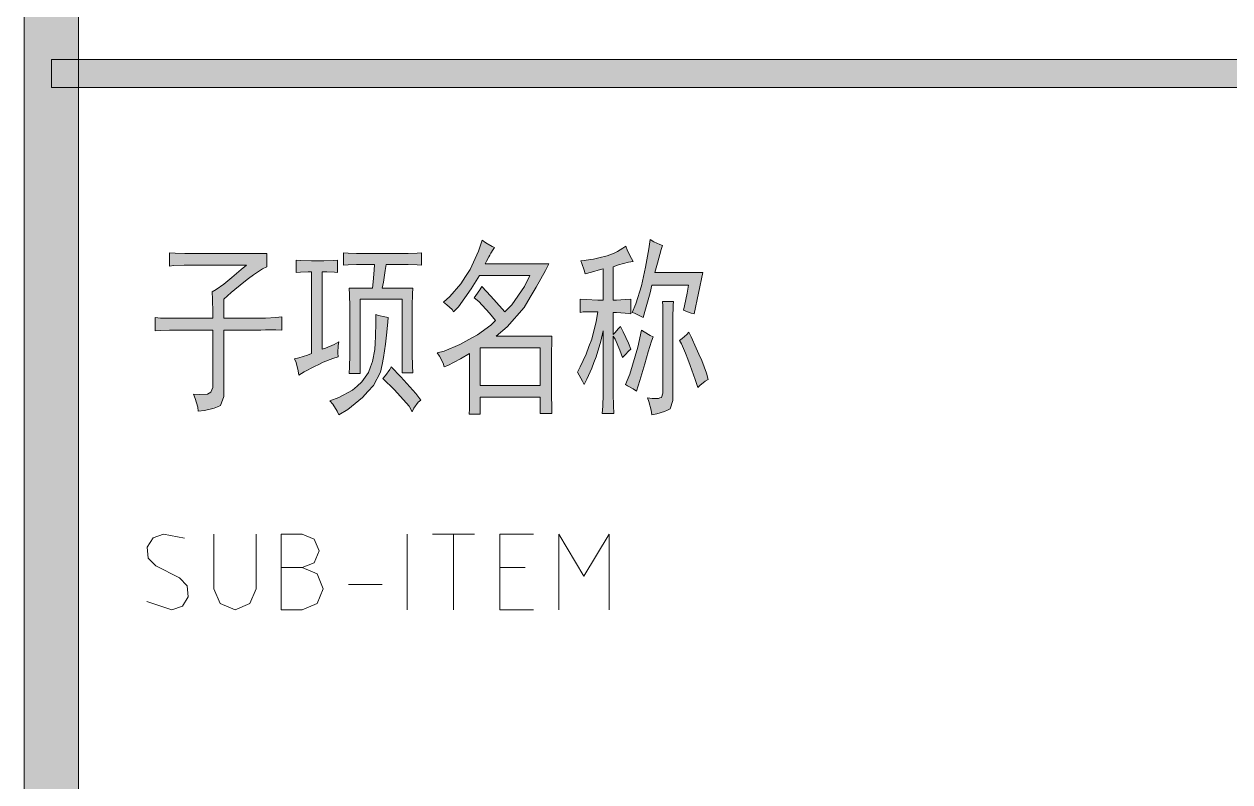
# Model space of a CAD drawing. Header units: millimetres. Extents: x 803 to 707111, y 130 to 2706464.
# Drawn here: x 699856 to 702068, y 2643273 to 2644663 of the extents above; entities that cross this region are included whole.
import ezdxf

# ---------------------------------------------------------------- set-up
doc = ezdxf.new("R2010")
doc.units = ezdxf.units.MM

msp = doc.modelspace()

# ---------------------------------------------------------------- hatches: boundary and pattern name
h = msp.add_hatch(color=0)
h.dxf.hatch_style = 2
h.paths.add_polyline_path([(699956.1, 2636390), (699856.1, 2636390), (699856.1, 2705263.6), (699956.1, 2705263.6)])
h = msp.add_hatch(color=0)
h.dxf.hatch_style = 2
h.paths.add_polyline_path([(699906.3, 2644546.2), (699906.3, 2644597.7), (705910.7, 2644597.7), (705910.7, 2644546.2)])
h = msp.add_hatch(color=0)
h.paths.add_polyline_path([(700718.6, 2644253), (700716.5, 2644249.6), (700711.8, 2644242.7), (700710, 2644239.2), (700708.3, 2644236.2), (700704, 2644228.1), (700701.5, 2644223.4), (700818.2, 2644223.4), (700812.2, 2644210.9), (700795.1, 2644180.4), (700784.3, 2644162), (700773.2, 2644143.1), (700742.2, 2644107.9), (700722.1, 2644090.7), (700824.2, 2644090.7), (700823.8, 2644080.8), (700823.4, 2644059.8), (700823.4, 2644049), (700823.4, 2643993.7), (700823.4, 2643982.1), (700823.8, 2643959.7), (700824.2, 2643949), (700802.8, 2643949), (700802.8, 2643978.6), (700692.4, 2643978.6), (700692.4, 2643947.7), (700672.3, 2643947.7), (700672.7, 2643957.2), (700673.1, 2643978.6), (700673.1, 2643990.7), (700673.1, 2644058.5), (700656.4, 2644049), (700633.2, 2644036.6), (700626.7, 2644034), (700624.6, 2644040.9), (700618.2, 2644053.8), (700613.4, 2644059.8), (700626.7, 2644063.2), (700655.5, 2644075.2), (700671.8, 2644084.3), (700687.7, 2644092.8), (700712.2, 2644110.4), (700720.8, 2644119), (700709.6, 2644132.8), (700689.9, 2644153.8), (700681.3, 2644161.1), (700684.7, 2644165), (700692, 2644175.3), (700695.4, 2644181.3), (700711.8, 2644163.7), (700732.8, 2644140.9), (700737.9, 2644135.3), (700750.8, 2644148.2), (700773.6, 2644181.3), (700783.5, 2644201.5), (700691.6, 2644201.5), (700676.1, 2644177.4), (700652.5, 2644144.4), (700643.9, 2644135.3), (700640.9, 2644139.6), (700631.5, 2644148.2), (700625.5, 2644152.9), (700637.1, 2644163.3), (700657.2, 2644186.4), (700665.4, 2644199.7), (700674, 2644212.6), (700689.4, 2644246.1), (700696.3, 2644266.3), (700703.2, 2644261.6), (700714.3, 2644255.1)])
h.paths.add_polyline_path([(700802.8, 2644000.1), (700802.8, 2644069.2), (700692.4, 2644069.2), (700692.4, 2644000.1)])
h = msp.add_hatch(color=0)
h.dxf.hatch_style = 2
h.paths.add_polyline_path([(701026.9, 2644256.9), (701024.3, 2644249.6), (701017.5, 2644224.6), (701012.7, 2644207), (701100.7, 2644207), (701084.9, 2644131.5), (701079.7, 2644132.8), (701069.8, 2644136.2), (701065.5, 2644137.9), (701067.3, 2644146.1), (701072, 2644169.3), (701074.6, 2644183.9), (701007.6, 2644183.9), (701004.1, 2644169.7), (700996, 2644140.1), (700991.3, 2644124.6), (700985.3, 2644128), (700975.4, 2644132.8), (700971.1, 2644134.1), (700978, 2644149.5), (700988.3, 2644182.6), (700992.1, 2644199.7), (700995.6, 2644216.9), (701002, 2644250.8), (701004.6, 2644268), (701011, 2644263.7), (701022.2, 2644258.6)])
h = msp.add_hatch(color=0)
h.dxf.hatch_style = 2
h.paths.add_polyline_path([(700166.5, 2643984.2), (700178.1, 2643983.4), (700192.7, 2643984.2), (700195.7, 2643985.9), (700198.7, 2643987.7), (700202.1, 2643996.2), (700202.1, 2644003.1), (700202.1, 2644101.4), (700130, 2644101.4), (700122.7, 2644101.4), (700106, 2644101), (700096.5, 2644100.1), (700096.5, 2644124.6), (700106, 2644123.8), (700122.7, 2644123.3), (700130, 2644123.3), (700202.1, 2644123.3), (700202.1, 2644134.1), (700201.3, 2644158.5), (700200.8, 2644171.8), (700208.1, 2644176.1), (700222.3, 2644186), (700229.6, 2644192), (700237.3, 2644198), (700254.1, 2644212.6), (700264, 2644220.4), (700160.5, 2644220.4), (700149.7, 2644220.4), (700130.9, 2644219.9), (700122.7, 2644219.1), (700122.7, 2644243.5), (700133.4, 2644242.7), (700151, 2644242.3), (700158.3, 2644242.3), (700301.3, 2644242.3), (700301.3, 2644217.8), (700293.6, 2644213.9), (700276.8, 2644203.2), (700267.8, 2644196.3), (700258.8, 2644189.4), (700236, 2644170.6), (700222.3, 2644158.5), (700222.3, 2644123.3), (700290.1, 2644123.3), (700298.7, 2644123.3), (700318, 2644124.6), (700328.8, 2644125.9), (700328.8, 2644101.4), (700318, 2644102.3), (700298.7, 2644102.3), (700290.1, 2644101.4), (700222.3, 2644101.4), (700222.3, 2643993.7), (700222.3, 2643979.9), (700216.3, 2643963.6), (700210.7, 2643961), (700204.7, 2643958.5), (700187.1, 2643954.2), (700175.5, 2643952.9), (700174.6, 2643960.6), (700169.9, 2643976.1)])
h = msp.add_hatch(color=0)
h.dxf.hatch_style = 2
h.paths.add_polyline_path([(700552.5, 2644242.3), (700560.6, 2644242.3), (700576.9, 2644242.7), (700585.1, 2644243.5), (700585.1, 2644220.4), (700576.9, 2644221.2), (700560.6, 2644222.1), (700552.5, 2644222.1), (700520.3, 2644222.1), (700518.6, 2644210.9), (700515.1, 2644189.4), (700513, 2644178.7), (700568.8, 2644178.7), (700568.4, 2644168.4), (700567.9, 2644146.1), (700567.9, 2644134.1), (700567.9, 2644066.7), (700567.9, 2644057.6), (700568.4, 2644036.2), (700568.8, 2644023.3), (700549.5, 2644023.3), (700549.5, 2644158.5), (700472.6, 2644158.5), (700472.6, 2644022), (700452.4, 2644022), (700452.9, 2644034), (700453.3, 2644055.5), (700453.3, 2644064.9), (700453.3, 2644134.1), (700453.3, 2644144.4), (700452.9, 2644166.7), (700452.4, 2644178.7), (700494.9, 2644178.7), (700496.2, 2644190.3), (700498.4, 2644211.8), (700498.8, 2644222.1), (700473.5, 2644222.1), (700465.7, 2644222.1), (700450.3, 2644221.2), (700442.1, 2644220.4), (700442.1, 2644243.5), (700450.3, 2644242.7), (700465.7, 2644242.3), (700473.5, 2644242.3)])
h = msp.add_hatch(color=0)
h.dxf.hatch_style = 2
h.paths.add_polyline_path([(700871, 2644024.6), (700876.2, 2644034), (700886.9, 2644057.2), (700892.1, 2644071.4), (700897.2, 2644085.1), (700905.4, 2644117.3), (700908.4, 2644135.3), (700897.7, 2644135.3), (700881.3, 2644134.9), (700875.8, 2644134.1), (700875.8, 2644158.5), (700886.9, 2644157.7), (700908.4, 2644156.8), (700918.3, 2644156.8), (700918.3, 2644213.9), (700913.5, 2644212.6), (700896.8, 2644207.9), (700885.2, 2644204.5), (700883.1, 2644211.8), (700878.8, 2644223.8), (700877.1, 2644228.5), (700883.5, 2644229.4), (700895.1, 2644231.1), (700900.2, 2644231.9), (700905.4, 2644233.2), (700915.3, 2644235.4), (700920.4, 2644236.7), (700925.6, 2644238), (700935, 2644241.4), (700939.7, 2644243.5), (700944.5, 2644245.7), (700954.3, 2644251.7), (700959.9, 2644255.6), (700962.9, 2644247), (700969.8, 2644232.8), (700973.2, 2644227.2), (700964.6, 2644225.9), (700946.2, 2644221.2), (700936.7, 2644217.8), (700936.7, 2644156.8), (700942.3, 2644156.8), (700958.6, 2644157.7), (700968.9, 2644158.5), (700968.9, 2644131.5), (700958.6, 2644132.8), (700942.3, 2644134.1), (700936.7, 2644134.1), (700936.7, 2644093.7), (700939.7, 2644096.7), (700946.2, 2644104.4), (700950, 2644108.3), (700954.8, 2644098.4), (700964.6, 2644077.4), (700968.9, 2644066.7), (700965.5, 2644063.6), (700958.2, 2644056.3), (700953.9, 2644051.6), (700948.8, 2644064.9), (700940.2, 2644084.7), (700936.7, 2644090.7), (700936.7, 2643990.7), (700936.7, 2643984.2), (700937.2, 2643963.2), (700937.6, 2643949), (700916.6, 2643949), (700917.4, 2643962.3), (700918.3, 2643983.4), (700918.3, 2643990.7), (700918.3, 2644100.1), (700914, 2644081.2), (700905.4, 2644052.5), (700901.1, 2644042.2), (700897.2, 2644031.9), (700888.2, 2644011.7), (700883.1, 2644001.8), (700880.1, 2644007.8), (700874.1, 2644019)])
h = msp.add_hatch(color=0)
h.dxf.hatch_style = 2
h.paths.add_polyline_path([(700431.8, 2644052.9), (700422.4, 2644049.5), (700404.8, 2644042.6), (700396.6, 2644038.7), (700388.5, 2644034.9), (700370, 2644025.4), (700360.1, 2644019), (700358.8, 2644027.2), (700355, 2644042.2), (700352, 2644049), (700360.1, 2644050.8), (700375.6, 2644055.5), (700383.3, 2644058.5), (700383.3, 2644208.3), (700376.9, 2644208.3), (700362.7, 2644207.9), (700355, 2644207), (700355, 2644229.8), (700363.6, 2644229.4), (700383.3, 2644228.5), (700394.5, 2644228.5), (700405.6, 2644228.5), (700423.7, 2644229.4), (700431, 2644229.8), (700431, 2644207), (700425.4, 2644207.9), (700411.2, 2644208.3), (700402.6, 2644208.3), (700402.6, 2644066.7), (700409.1, 2644068.4), (700424.5, 2644075.2), (700433.1, 2644080), (700431.8, 2644073.1), (700431.4, 2644059.8)])
h = msp.add_hatch(color=0)
h.dxf.hatch_style = 2
h.paths.add_polyline_path([(701047.1, 2644154.2), (701046.6, 2644147.4), (701046.2, 2644123.8), (701046.2, 2644107), (701046.2, 2643985.5), (701046.2, 2643972.6), (701041.1, 2643957.2), (701035.9, 2643955), (701030.8, 2643952.4), (701016.6, 2643948.2), (701007.6, 2643946), (701006.3, 2643955), (701002, 2643970.5), (700999.4, 2643977.3), (701008, 2643976.5), (701019.6, 2643976.5), (701022.2, 2643977.3), (701025.2, 2643977.8), (701027.8, 2643985.9), (701027.8, 2643993.7), (701027.8, 2644107), (701027.8, 2644122.5), (701027.3, 2644146.1), (701026.9, 2644154.2)])
h = msp.add_hatch(color=0)
h.dxf.hatch_style = 2
h.paths.add_polyline_path([(700524.1, 2644124.6), (700523.3, 2644116.5), (700521.1, 2644097.6), (700520.3, 2644086.8), (700519, 2644076.1), (700515.5, 2644051.6), (700512.5, 2644038.3), (700510, 2644024.6), (700496.7, 2644000.1), (700486.8, 2643988.9), (700476.5, 2643977.8), (700449.9, 2643956.3), (700433.1, 2643946), (700430.5, 2643952.9), (700422.4, 2643965.8), (700416.8, 2643971.8), (700433.5, 2643977.8), (700458.4, 2643991.5), (700467, 2643998.8), (700475.2, 2644006.5), (700487.6, 2644023.7), (700491.1, 2644034), (700494.9, 2644044.3), (700499.2, 2644066.2), (700500.1, 2644077.8), (700500.5, 2644089.8), (700501, 2644115.6), (700501, 2644130.2), (700506.1, 2644128.5), (700517.7, 2644125.9)])
h = msp.add_hatch(color=0)
h.dxf.hatch_style = 2
h.paths.add_polyline_path([(701009.7, 2644089.4), (701006.7, 2644081.2), (701000.7, 2644061.9), (700997.7, 2644050.8), (700994.7, 2644039.6), (700985.3, 2644009.1), (700979.2, 2643989.4), (700973.2, 2643993.7), (700962.9, 2643999.7), (700959.1, 2644001.8), (700967.2, 2644020.7), (700981.8, 2644070.5), (700988.3, 2644101.4), (700993.4, 2644098.4), (701004.1, 2644092)])
h = msp.add_hatch(color=0)
h.dxf.hatch_style = 2
h.paths.add_polyline_path([(701075.4, 2644097.6), (701079.7, 2644089), (701088.7, 2644068.4), (701093.9, 2644057.2), (701099, 2644045.6), (701107.6, 2644022.4), (701111, 2644011.3), (701105, 2644007.8), (701095.2, 2644000.1), (701091.7, 2643996.2), (701086.6, 2644011.3), (701077.6, 2644037), (701073.7, 2644048.2), (701069.4, 2644059.4), (701061.7, 2644076.5), (701058.2, 2644082.5), (701063, 2644086), (701071.5, 2644093.7)])
h = msp.add_hatch(color=0)
h.dxf.hatch_style = 2
h.paths.add_polyline_path([(700529.3, 2644034), (700546.9, 2644016), (700574.4, 2643985.5), (700583.8, 2643973.1), (700579.1, 2643969.2), (700570.9, 2643958.5), (700567.9, 2643951.6), (700562.3, 2643961.9), (700535.3, 2643992.4), (700514.3, 2644012.6), (700519, 2644018.6), (700526.7, 2644029.3)])

# ---------------------------------------------------------------- linework, layer by layer
at = {"color": 0, "lineweight": 0}
for points in [[(699956.1, 2636390), (699856.1, 2636390), (699856.1, 2705263.6), (699956.1, 2705263.6)], [(699906.3, 2644546.2), (699906.3, 2644597.7), (705910.7, 2644597.7), (705910.7, 2644546.2)], [(700718.6, 2644253), (700716.5, 2644249.6), (700711.8, 2644242.7), (700710, 2644239.2), (700708.3, 2644236.2), (700704, 2644228.1), (700701.5, 2644223.4), (700818.2, 2644223.4), (700812.2, 2644210.9), (700795.1, 2644180.4), (700784.3, 2644162), (700773.2, 2644143.1), (700742.2, 2644107.9), (700722.1, 2644090.7), (700824.2, 2644090.7), (700823.8, 2644080.8), (700823.4, 2644059.8), (700823.4, 2644049), (700823.4, 2643993.7), (700823.4, 2643982.1), (700823.8, 2643959.7), (700824.2, 2643949), (700802.8, 2643949), (700802.8, 2643978.6), (700692.4, 2643978.6), (700692.4, 2643947.7), (700672.3, 2643947.7), (700672.7, 2643957.2), (700673.1, 2643978.6), (700673.1, 2643990.7), (700673.1, 2644058.5), (700656.4, 2644049), (700633.2, 2644036.6), (700626.7, 2644034), (700624.6, 2644040.9), (700618.2, 2644053.8), (700613.4, 2644059.8), (700626.7, 2644063.2), (700655.5, 2644075.2), (700671.8, 2644084.3), (700687.7, 2644092.8), (700712.2, 2644110.4), (700720.8, 2644119), (700709.6, 2644132.8), (700689.9, 2644153.8), (700681.3, 2644161.1), (700684.7, 2644165), (700692, 2644175.3), (700695.4, 2644181.3), (700711.8, 2644163.7), (700732.8, 2644140.9), (700737.9, 2644135.3), (700750.8, 2644148.2), (700773.6, 2644181.3), (700783.5, 2644201.5), (700691.6, 2644201.5), (700676.1, 2644177.4), (700652.5, 2644144.4), (700643.9, 2644135.3), (700640.9, 2644139.6), (700631.5, 2644148.2), (700625.5, 2644152.9), (700637.1, 2644163.3), (700657.2, 2644186.4), (700665.4, 2644199.7), (700674, 2644212.6), (700689.4, 2644246.1), (700696.3, 2644266.3), (700703.2, 2644261.6), (700714.3, 2644255.1)], [(701026.9, 2644256.9), (701024.3, 2644249.6), (701017.5, 2644224.6), (701012.7, 2644207), (701100.7, 2644207), (701084.9, 2644131.5), (701079.7, 2644132.8), (701069.8, 2644136.2), (701065.5, 2644137.9), (701067.3, 2644146.1), (701072, 2644169.3), (701074.6, 2644183.9), (701007.6, 2644183.9), (701004.1, 2644169.7), (700996, 2644140.1), (700991.3, 2644124.6), (700985.3, 2644128), (700975.4, 2644132.8), (700971.1, 2644134.1), (700978, 2644149.5), (700988.3, 2644182.6), (700992.1, 2644199.7), (700995.6, 2644216.9), (701002, 2644250.8), (701004.6, 2644268), (701011, 2644263.7), (701022.2, 2644258.6)], [(700166.5, 2643984.2), (700178.1, 2643983.4), (700192.7, 2643984.2), (700195.7, 2643985.9), (700198.7, 2643987.7), (700202.1, 2643996.2), (700202.1, 2644003.1), (700202.1, 2644101.4), (700130, 2644101.4), (700122.7, 2644101.4), (700106, 2644101), (700096.5, 2644100.1), (700096.5, 2644124.6), (700106, 2644123.8), (700122.7, 2644123.3), (700130, 2644123.3), (700202.1, 2644123.3), (700202.1, 2644134.1), (700201.3, 2644158.5), (700200.8, 2644171.8), (700208.1, 2644176.1), (700222.3, 2644186), (700229.6, 2644192), (700237.3, 2644198), (700254.1, 2644212.6), (700264, 2644220.4), (700160.5, 2644220.4), (700149.7, 2644220.4), (700130.9, 2644219.9), (700122.7, 2644219.1), (700122.7, 2644243.5), (700133.4, 2644242.7), (700151, 2644242.3), (700158.3, 2644242.3), (700301.3, 2644242.3), (700301.3, 2644217.8), (700293.6, 2644213.9), (700276.8, 2644203.2), (700267.8, 2644196.3), (700258.8, 2644189.4), (700236, 2644170.6), (700222.3, 2644158.5), (700222.3, 2644123.3), (700290.1, 2644123.3), (700298.7, 2644123.3), (700318, 2644124.6), (700328.8, 2644125.9), (700328.8, 2644101.4), (700318, 2644102.3), (700298.7, 2644102.3), (700290.1, 2644101.4), (700222.3, 2644101.4), (700222.3, 2643993.7), (700222.3, 2643979.9), (700216.3, 2643963.6), (700210.7, 2643961), (700204.7, 2643958.5), (700187.1, 2643954.2), (700175.5, 2643952.9), (700174.6, 2643960.6), (700169.9, 2643976.1)], [(700552.5, 2644242.3), (700560.6, 2644242.3), (700576.9, 2644242.7), (700585.1, 2644243.5), (700585.1, 2644220.4), (700576.9, 2644221.2), (700560.6, 2644222.1), (700552.5, 2644222.1), (700520.3, 2644222.1), (700518.6, 2644210.9), (700515.1, 2644189.4), (700513, 2644178.7), (700568.8, 2644178.7), (700568.4, 2644168.4), (700567.9, 2644146.1), (700567.9, 2644134.1), (700567.9, 2644066.7), (700567.9, 2644057.6), (700568.4, 2644036.2), (700568.8, 2644023.3), (700549.5, 2644023.3), (700549.5, 2644158.5), (700472.6, 2644158.5), (700472.6, 2644022), (700452.4, 2644022), (700452.9, 2644034), (700453.3, 2644055.5), (700453.3, 2644064.9), (700453.3, 2644134.1), (700453.3, 2644144.4), (700452.9, 2644166.7), (700452.4, 2644178.7), (700494.9, 2644178.7), (700496.2, 2644190.3), (700498.4, 2644211.8), (700498.8, 2644222.1), (700473.5, 2644222.1), (700465.7, 2644222.1), (700450.3, 2644221.2), (700442.1, 2644220.4), (700442.1, 2644243.5), (700450.3, 2644242.7), (700465.7, 2644242.3), (700473.5, 2644242.3)], [(700871, 2644024.6), (700876.2, 2644034), (700886.9, 2644057.2), (700892.1, 2644071.4), (700897.2, 2644085.1), (700905.4, 2644117.3), (700908.4, 2644135.3), (700897.7, 2644135.3), (700881.3, 2644134.9), (700875.8, 2644134.1), (700875.8, 2644158.5), (700886.9, 2644157.7), (700908.4, 2644156.8), (700918.3, 2644156.8), (700918.3, 2644213.9), (700913.5, 2644212.6), (700896.8, 2644207.9), (700885.2, 2644204.5), (700883.1, 2644211.8), (700878.8, 2644223.8), (700877.1, 2644228.5), (700883.5, 2644229.4), (700895.1, 2644231.1), (700900.2, 2644231.9), (700905.4, 2644233.2), (700915.3, 2644235.4), (700920.4, 2644236.7), (700925.6, 2644238), (700935, 2644241.4), (700939.7, 2644243.5), (700944.5, 2644245.7), (700954.3, 2644251.7), (700959.9, 2644255.6), (700962.9, 2644247), (700969.8, 2644232.8), (700973.2, 2644227.2), (700964.6, 2644225.9), (700946.2, 2644221.2), (700936.7, 2644217.8), (700936.7, 2644156.8), (700942.3, 2644156.8), (700958.6, 2644157.7), (700968.9, 2644158.5), (700968.9, 2644131.5), (700958.6, 2644132.8), (700942.3, 2644134.1), (700936.7, 2644134.1), (700936.7, 2644093.7), (700939.7, 2644096.7), (700946.2, 2644104.4), (700950, 2644108.3), (700954.8, 2644098.4), (700964.6, 2644077.4), (700968.9, 2644066.7), (700965.5, 2644063.6), (700958.2, 2644056.3), (700953.9, 2644051.6), (700948.8, 2644064.9), (700940.2, 2644084.7), (700936.7, 2644090.7), (700936.7, 2643990.7), (700936.7, 2643984.2), (700937.2, 2643963.2), (700937.6, 2643949), (700916.6, 2643949), (700917.4, 2643962.3), (700918.3, 2643983.4), (700918.3, 2643990.7), (700918.3, 2644100.1), (700914, 2644081.2), (700905.4, 2644052.5), (700901.1, 2644042.2), (700897.2, 2644031.9), (700888.2, 2644011.7), (700883.1, 2644001.8), (700880.1, 2644007.8), (700874.1, 2644019)], [(700431.8, 2644052.9), (700422.4, 2644049.5), (700404.8, 2644042.6), (700396.6, 2644038.7), (700388.5, 2644034.9), (700370, 2644025.4), (700360.1, 2644019), (700358.8, 2644027.2), (700355, 2644042.2), (700352, 2644049), (700360.1, 2644050.8), (700375.6, 2644055.5), (700383.3, 2644058.5), (700383.3, 2644208.3), (700376.9, 2644208.3), (700362.7, 2644207.9), (700355, 2644207), (700355, 2644229.8), (700363.6, 2644229.4), (700383.3, 2644228.5), (700394.5, 2644228.5), (700405.6, 2644228.5), (700423.7, 2644229.4), (700431, 2644229.8), (700431, 2644207), (700425.4, 2644207.9), (700411.2, 2644208.3), (700402.6, 2644208.3), (700402.6, 2644066.7), (700409.1, 2644068.4), (700424.5, 2644075.2), (700433.1, 2644080), (700431.8, 2644073.1), (700431.4, 2644059.8)], [(701047.1, 2644154.2), (701046.6, 2644147.4), (701046.2, 2644123.8), (701046.2, 2644107), (701046.2, 2643985.5), (701046.2, 2643972.6), (701041.1, 2643957.2), (701035.9, 2643955), (701030.8, 2643952.4), (701016.6, 2643948.2), (701007.6, 2643946), (701006.3, 2643955), (701002, 2643970.5), (700999.4, 2643977.3), (701008, 2643976.5), (701019.6, 2643976.5), (701022.2, 2643977.3), (701025.2, 2643977.8), (701027.8, 2643985.9), (701027.8, 2643993.7), (701027.8, 2644107), (701027.8, 2644122.5), (701027.3, 2644146.1), (701026.9, 2644154.2)], [(700524.1, 2644124.6), (700523.3, 2644116.5), (700521.1, 2644097.6), (700520.3, 2644086.8), (700519, 2644076.1), (700515.5, 2644051.6), (700512.5, 2644038.3), (700510, 2644024.6), (700496.7, 2644000.1), (700486.8, 2643988.9), (700476.5, 2643977.8), (700449.9, 2643956.3), (700433.1, 2643946), (700430.5, 2643952.9), (700422.4, 2643965.8), (700416.8, 2643971.8), (700433.5, 2643977.8), (700458.4, 2643991.5), (700467, 2643998.8), (700475.2, 2644006.5), (700487.6, 2644023.7), (700491.1, 2644034), (700494.9, 2644044.3), (700499.2, 2644066.2), (700500.1, 2644077.8), (700500.5, 2644089.8), (700501, 2644115.6), (700501, 2644130.2), (700506.1, 2644128.5), (700517.7, 2644125.9)], [(701009.7, 2644089.4), (701006.7, 2644081.2), (701000.7, 2644061.9), (700997.7, 2644050.8), (700994.7, 2644039.6), (700985.3, 2644009.1), (700979.2, 2643989.4), (700973.2, 2643993.7), (700962.9, 2643999.7), (700959.1, 2644001.8), (700967.2, 2644020.7), (700981.8, 2644070.5), (700988.3, 2644101.4), (700993.4, 2644098.4), (701004.1, 2644092)], [(701075.4, 2644097.6), (701079.7, 2644089), (701088.7, 2644068.4), (701093.9, 2644057.2), (701099, 2644045.6), (701107.6, 2644022.4), (701111, 2644011.3), (701105, 2644007.8), (701095.2, 2644000.1), (701091.7, 2643996.2), (701086.6, 2644011.3), (701077.6, 2644037), (701073.7, 2644048.2), (701069.4, 2644059.4), (701061.7, 2644076.5), (701058.2, 2644082.5), (701063, 2644086), (701071.5, 2644093.7)], [(700802.8, 2644000.1), (700802.8, 2644069.2), (700692.4, 2644069.2), (700692.4, 2644000.1)], [(700529.3, 2644034), (700546.9, 2644016), (700574.4, 2643985.5), (700583.8, 2643973.1), (700579.1, 2643969.2), (700570.9, 2643958.5), (700567.9, 2643951.6), (700562.3, 2643961.9), (700535.3, 2643992.4), (700514.3, 2644012.6), (700519, 2644018.6), (700526.7, 2644029.3)]]:
    msp.add_lwpolyline(points, close=True, dxfattribs=at)
for points in [[(700150.2, 2643720.2), (700111.5, 2643727.5), (700092.6, 2643721), (700081.9, 2643703.9), (700083.6, 2643683.7), (700097.8, 2643669.1)], [(700204.3, 2643727.5), (700204.3, 2643627.4)], [(700281.6, 2643627.4), (700281.6, 2643727.5)], [(700366.1, 2643727.5), (700327.5, 2643727.5), (700327.5, 2643588.8)], [(700366.1, 2643588.8), (700393.6, 2643600.4), (700404.8, 2643627.4), (700393.6, 2643654.9), (700366.1, 2643666.1), (700388, 2643675.1), (700397, 2643697), (700388, 2643718.5), (700366.1, 2643727.5)], [(700558.9, 2643588.8), (700558.9, 2643727.5)], [(700605.3, 2643727.5), (700682.1, 2643727.5)], [(700643.9, 2643588.8), (700643.9, 2643727.5)], [(700790.3, 2643588.8), (700728.5, 2643588.8), (700728.5, 2643727.5), (700790.3, 2643727.5)], [(700836.7, 2643588.8), (700836.7, 2643727.5), (700882.6, 2643650.6), (700929, 2643727.5), (700929, 2643588.8)], [(700097.8, 2643669.1), (700141.2, 2643647.6)], [(700127, 2643588.8), (700146.3, 2643595.7), (700157, 2643612.8), (700155.3, 2643633), (700141.2, 2643647.6)], [(700366.1, 2643666.1), (700327.5, 2643666.1)], [(700774.9, 2643666.1), (700728.5, 2643666.1)], [(700204.3, 2643627.4), (700215.4, 2643600.4), (700242.9, 2643588.8), (700270, 2643600.4), (700281.6, 2643627.4)], [(700451.1, 2643635.2), (700512.5, 2643635.2)], [(700081.1, 2643604.2), (700127, 2643588.8)], [(700327.5, 2643588.8), (700366.1, 2643588.8)]]:
    msp.add_lwpolyline(points, dxfattribs=at)

doc.saveas('drawing.dxf')
